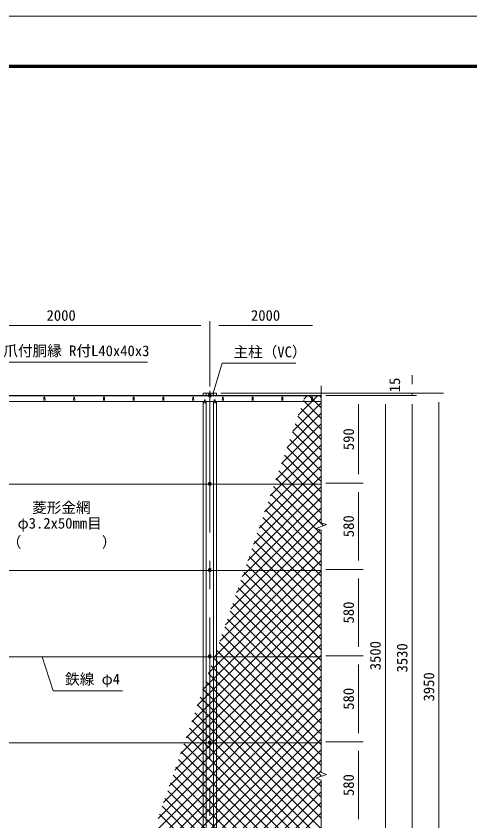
# Model space of a CAD drawing. Units: millimetres, scale not verified. Extents: x -6300 to 6300, y -4455 to 4455.
# Drawn here: x -3880 to -828, y -956 to 4455 of the extents above; entities that cross this region are included whole.
import ezdxf
from ezdxf.enums import TextEntityAlignment as Align

# ---------------------------------------------------------------- set-up
doc = ezdxf.new("R2010")
doc.units = ezdxf.units.MM
doc.header["$LTSCALE"] = 30
doc.linetypes.add('USER1', pattern=[50.8, 31.75, -6.35, 6.35, -6.35])
for name, color, linetype, lineweight in [('0-0_D-STR3', 3, 'Continuous', 13), ('0-1_D-STR1', 1, 'Continuous', 18), ('0-2_D-BMK', 2, 'USER1', 13), ('0-3_D-STR2', 7, 'Continuous', 9), ('0-4_D-STR-DIM', 7, 'Continuous', 9), ('0-7_D-STR-TXT', 7, 'Continuous', 9), ('0-B_D-TTL', 7, 'Continuous', 9)]:
    doc.layers.add(name, color=color, linetype=linetype, lineweight=lineweight)
doc.styles.add('ＭＳ ゴシック', font='')
doc.styles.get('ＭＳ ゴシック').set_extended_font_data('MS Gothic')

msp = doc.modelspace()

# ---------------------------------------------------------------- linework, layer by layer
at = {"layer": '0-0_D-STR3'}
for p, q in [((-2577.46, 1917.01), (-2583.96, 1913.25)), ((-2583.96, 1913.25), (-2583.96, 1905.75)), ((-2583.96, 1905.75), (-2577.46, 1901.99)), ((-2583.71, 1905.6), (-2583.71, 1895.5)), ((-2583.71, 1895.5), (-2581.71, 1895.5)), ((-2581.71, 1904.45), (-2581.71, 1895.5)), ((-2570.96, 1913.25), (-2577.46, 1917.01)), ((-2577.46, 1901.99), (-2570.96, 1905.75)), ((-2573.21, 1904.45), (-2573.21, 1895.5)), ((-2573.21, 1895.5), (-2571.21, 1895.5)), ((-2571.21, 1905.6), (-2571.21, 1895.5)), ((-2570.96, 1905.75), (-2570.96, 1913.25)), ((-1827.46, 1308.25), (-5327.46, 1308.25)), ((-2583.71, 1311.1), (-2583.71, 1301)), ((-2583.71, 1301), (-2581.71, 1301)), ((-2581.71, 1309.95), (-2581.71, 1301)), ((-2573.21, 1309.95), (-2573.21, 1301)), ((-2573.21, 1301), (-2571.21, 1301)), ((-2571.21, 1311.1), (-2571.21, 1301)), ((-1827.46, 728.25), (-5327.46, 728.25)), ((-2577.46, 742.5), (-2583.96, 738.75)), ((-2583.96, 738.75), (-2583.96, 731.25)), ((-2583.96, 731.25), (-2577.46, 727.49)), ((-2583.71, 731.1), (-2583.71, 721)), ((-2583.71, 721), (-2581.71, 721)), ((-2581.71, 729.95), (-2581.71, 721)), ((-2570.96, 738.75), (-2577.46, 742.5)), ((-2577.46, 727.49), (-2570.96, 731.25)), ((-2573.21, 729.95), (-2573.21, 721)), ((-2573.21, 721), (-2571.21, 721)), ((-2571.21, 731.1), (-2571.21, 721)), ((-2570.96, 731.25), (-2570.96, 738.75)), ((-1827.46, 148.25), (-5327.46, 148.25)), ((-2583.71, 151.1), (-2583.71, 141)), ((-2583.71, 141), (-2581.71, 141)), ((-2581.71, 149.95), (-2581.71, 141)), ((-2573.21, 149.95), (-2573.21, 141)), ((-2573.21, 141), (-2571.21, 141)), ((-2571.21, 151.1), (-2571.21, 141)), ((-1827.46, -431.75), (-5327.46, -431.75)), ((-2577.46, -417.5), (-2583.96, -421.25)), ((-2583.96, -421.25), (-2583.96, -428.75)), ((-2583.96, -428.75), (-2577.46, -432.51)), ((-2583.71, -428.9), (-2583.71, -439)), ((-2581.71, -430.05), (-2581.71, -439)), ((-2570.96, -421.25), (-2577.46, -417.5)), ((-2577.46, -432.51), (-2570.96, -428.75)), ((-2573.21, -430.05), (-2573.21, -439)), ((-2571.21, -428.9), (-2571.21, -439)), ((-2570.96, -428.75), (-2570.96, -421.25)), ((-2583.71, -439), (-2581.71, -439)), ((-2573.21, -439), (-2571.21, -439))]:
    msp.add_line(p, q, dxfattribs=at)
for points in [[(-2570.96, 1318.75), (-2577.46, 1322.51), (-2583.96, 1318.75), (-2583.96, 1311.25), (-2577.46, 1307.49), (-2570.96, 1311.25)], [(-2570.96, 158.75), (-2577.46, 162.5), (-2583.96, 158.75), (-2583.96, 151.25), (-2577.46, 147.49), (-2570.96, 151.25)]]:
    msp.add_lwpolyline(points, close=True, dxfattribs=at)
for centre in [(-2577.46, 1909.5), (-2577.46, 1315), (-2577.46, 735), (-2577.46, 155), (-2577.46, -425)]:
    msp.add_circle(centre, 6.25, dxfattribs=at)
at = {"layer": '0-1_D-STR1'}
for p, q in [((-2583.71, 1905), (-4571.21, 1905)), ((-2583.71, 1902), (-4571.21, 1902)), ((-2602.46, 1905), (-2602.46, 1920)), ((-2573.21, 1902), (-2581.71, 1902)), ((-1827.46, 1905), (-2571.21, 1905)), ((-1827.46, 1902), (-2571.21, 1902)), ((-2552.46, 1905), (-2552.46, 1920)), ((-2532.46, 1905), (-2532.46, 1920)), ((-4540.67, 1865), (-2614.25, 1865)), ((-3692.46, 1891.87), (-3693.21, 1870.37)), ((-3686.46, 1891.87), (-3685.71, 1870.37)), ((-3492.46, 1891.87), (-3493.21, 1870.37)), ((-3486.46, 1891.87), (-3485.71, 1870.37)), ((-3292.46, 1891.87), (-3293.21, 1870.37)), ((-3286.46, 1891.87), (-3285.71, 1870.37)), ((-3092.46, 1891.87), (-3093.21, 1870.37)), ((-3086.46, 1891.87), (-3085.71, 1870.37)), ((-2892.46, 1891.87), (-2893.21, 1870.37)), ((-2886.46, 1891.87), (-2885.71, 1870.37)), ((-2692.46, 1891.87), (-2693.21, 1870.37)), ((-2686.46, 1891.87), (-2685.71, 1870.37)), ((-2622.46, -1555), (-2622.46, 1865)), ((-2613.96, 1873.38), (-2614.71, 1851.88)), ((-2607.96, 1873.38), (-2607.21, 1851.88)), ((-2607.67, 1865), (-2547.25, 1865)), ((-2602.46, -1555), (-2602.46, 1865)), ((-2552.46, -1555), (-2552.46, 1865)), ((-2546.96, 1873.38), (-2547.71, 1851.88)), ((-2540.96, 1873.38), (-2540.21, 1851.88)), ((-2540.67, 1865), (-1827.46, 1865)), ((-2532.46, -1555), (-2532.46, 1865)), ((-2492.46, 1891.87), (-2493.21, 1870.37)), ((-2486.46, 1891.87), (-2485.71, 1870.37)), ((-2292.46, 1891.87), (-2293.21, 1870.37)), ((-2286.46, 1891.87), (-2285.71, 1870.37)), ((-2092.46, 1891.87), (-2093.21, 1870.37)), ((-2086.46, 1891.87), (-2085.71, 1870.37)), ((-1892.46, 1891.87), (-1893.21, 1870.37)), ((-1886.46, 1891.87), (-1885.71, 1870.37))]:
    msp.add_line(p, q, dxfattribs=at)
msp.add_lwpolyline([(-2622.46, 1905), (-2622.46, 1920), (-2532.46, 1920)], dxfattribs=at)
for centre in [(-3689.46, 1890.62), (-3489.46, 1890.62), (-3289.46, 1890.62), (-3089.46, 1890.62), (-2889.46, 1890.62), (-2689.46, 1890.62), (-2489.46, 1890.62), (-2289.46, 1890.62), (-2089.46, 1890.62), (-1889.46, 1890.62), (-2610.96, 1872.13), (-2543.96, 1872.13)]:
    msp.add_arc(centre, 3.25, 22.61986, 157.38014, dxfattribs=at)
at = {"layer": '0-2_D-BMK'}
for p, q in [((-2567.46, 1909.5), (-2587.46, 1909.5)), ((-2577.46, 1935), (-2577.46, -2045)), ((-2567.46, 1315), (-2587.46, 1315)), ((-2577.46, 1325), (-2577.46, 1305)), ((-2567.46, 735), (-2587.46, 735)), ((-2567.46, 155), (-2587.46, 155)), ((-2567.46, -425), (-2587.46, -425))]:
    msp.add_line(p, q, dxfattribs=at)
at = {"layer": '0-3_D-STR2'}
for p, q in [((-1982.26, 1771.93), (-1852.19, 1902)), ((-1944.52, 1880.38), (-1922.9, 1902)), ((-1827.46, 1820.48), (-1908.98, 1902)), ((-1827.46, 1891.2), (-1838.27, 1902)), ((-2019.99, 1663.49), (-1827.46, 1856.02)), ((-1827.46, 1749.77), (-1948.02, 1870.33)), ((-1827.46, 1679.06), (-1966.27, 1817.87)), ((-2057.73, 1555.04), (-1827.46, 1785.31)), ((-1827.46, 1608.35), (-1984.52, 1765.41)), ((-2095.46, 1446.59), (-1827.46, 1714.59)), ((-1827.46, 1537.64), (-2002.78, 1712.96)), ((-2133.2, 1338.15), (-1827.46, 1643.88)), ((-1827.46, 1466.93), (-2021.03, 1660.5)), ((-2170.93, 1229.7), (-1827.46, 1573.17)), ((-1827.46, 1396.22), (-2039.28, 1608.04)), ((-1827.46, 1325.51), (-2057.54, 1555.59)), ((-2208.67, 1121.26), (-1827.46, 1502.46)), ((-1827.46, 1254.8), (-2075.79, 1503.13)), ((-2246.4, 1012.81), (-1827.46, 1431.75)), ((-1827.46, 1184.09), (-2094.04, 1450.67)), ((-2284.14, 904.37), (-1827.46, 1361.04)), ((-1827.46, 1113.38), (-2112.3, 1398.21)), ((-1813.46, 1028.67), (-2130.55, 1345.76)), ((-2321.87, 795.92), (-1827.46, 1290.33)), ((-1827.46, 971.96), (-2148.8, 1293.3)), ((-2359.61, 687.47), (-1827.46, 1219.62)), ((-1827.46, 901.25), (-2167.06, 1240.84)), ((-2397.34, 579.03), (-1827.46, 1148.91)), ((-1827.46, 830.54), (-2185.31, 1188.38)), ((-1827.46, 689.11), (-2221.82, 1083.47)), ((-1827.46, 759.82), (-2203.56, 1135.93)), ((-2435.08, 470.58), (-1827.46, 1078.2)), ((-1827.46, 618.4), (-2240.07, 1031.01)), ((-1802.17, 1032.78), (-1796.86, 1038.09)), ((-2472.81, 362.14), (-1834.47, 1000.47)), ((-1827.46, 547.69), (-2258.32, 978.55)), ((-2510.55, 253.69), (-1827.46, 936.78)), ((-1827.46, 476.98), (-2276.58, 926.1)), ((-2548.28, 145.24), (-1827.46, 866.07)), ((-1827.46, 406.27), (-2294.83, 873.64)), ((-1827.46, 335.56), (-2313.08, 821.18)), ((-2586.02, 36.8), (-1827.46, 795.36)), ((-1827.46, 264.85), (-2331.34, 768.72)), ((-2623.75, -71.65), (-1827.46, 724.64)), ((-1827.46, 194.14), (-2349.59, 716.27)), ((-2661.49, -180.09), (-1827.46, 653.93)), ((-1827.46, 123.43), (-2367.84, 663.81)), ((-1827.46, 52.72), (-2386.1, 611.35)), ((-2699.22, -288.54), (-1827.46, 583.22)), ((-1827.46, -17.99), (-2404.35, 558.89)), ((-2736.96, -396.98), (-1827.46, 512.51)), ((-1827.46, -88.7), (-2422.6, 506.44)), ((-2774.69, -505.43), (-1827.46, 441.8)), ((-1827.46, -159.41), (-2440.86, 453.98)), ((-1827.46, -230.12), (-2459.11, 401.52)), ((-2812.43, -613.88), (-1827.46, 371.09)), ((-1827.46, -300.84), (-2477.36, 349.06)), ((-2850.16, -722.32), (-1827.46, 300.38)), ((-1827.46, -371.55), (-2495.61, 296.61)), ((-2887.9, -830.77), (-1827.46, 229.67)), ((-1827.46, -442.26), (-2513.87, 244.15)), ((-1827.46, -512.97), (-2532.12, 191.69)), ((-2925.64, -939.21), (-1827.46, 158.96)), ((-1827.46, -583.68), (-2550.37, 139.23)), ((-2963.37, -1047.66), (-1827.46, 88.25)), ((-1825.97, -655.88), (-2568.63, 86.78)), ((-3001.11, -1156.11), (-1827.46, 17.54)), ((-1827.46, -725.1), (-2586.88, 34.32)), ((-3038.84, -1264.55), (-1827.46, -53.17)), ((-1827.46, -795.81), (-2605.13, -18.14)), ((-1827.46, -866.52), (-2623.39, -70.6)), ((-3076.58, -1373), (-1827.46, -123.88)), ((-1827.46, -937.23), (-2641.64, -123.05)), ((-3114.31, -1481.44), (-1827.46, -194.59)), ((-1827.46, -1007.94), (-2659.89, -175.51)), ((-3122.16, -1560), (-1827.46, -265.3)), ((-1827.46, -1078.65), (-2678.15, -227.97)), ((-1827.46, -1149.36), (-2696.4, -280.42)), ((-3051.45, -1560), (-1827.46, -336.02)), ((-1827.46, -1220.07), (-2714.65, -332.88)), ((-2980.74, -1560), (-1827.46, -406.73)), ((-1827.46, -1290.79), (-2732.91, -385.34)), ((-2910.03, -1560), (-1827.46, -477.44)), ((-1827.46, -1361.5), (-2751.16, -437.8)), ((-1827.46, -1432.21), (-2769.41, -490.25)), ((-2839.31, -1560), (-1827.46, -548.15)), ((-1827.46, -1502.92), (-2787.67, -542.71)), ((-1911.8, -1560), (-2824.17, -647.63)), ((-1841.09, -1560), (-2805.92, -595.17)), ((-2768.6, -1560), (-1827.46, -618.86)), ((-1982.51, -1560), (-2842.43, -700.08)), ((-2697.89, -1560), (-1827.46, -689.57)), ((-2053.22, -1560), (-2860.68, -752.54)), ((-2123.93, -1560), (-2878.93, -805)), ((-2627.18, -1560), (-1827.46, -760.28)), ((-2194.64, -1560), (-2897.19, -857.46)), ((-2556.47, -1560), (-1827.46, -830.99)), ((-2265.35, -1560), (-2915.44, -909.91)), ((-2485.76, -1560), (-1827.46, -901.7))]:
    msp.add_line(p, q, dxfattribs=at)
at = {"layer": '0-4_D-STR-DIM'}
for p, q in [((-2577.46, 1965), (-2577.46, 2405)), ((-2577.46, 1965), (-2577.46, 2405)), ((-4517.46, 2375), (-2637.46, 2375)), ((-2517.46, 2375), (-1887.46, 2375)), ((-1216.41, 1980), (-1216.41, 2040)), ((-1827.46, 1969.45), (-1827.46, 1049.23)), ((-2502.46, 1920), (-1186.41, 1920)), ((-2502.46, 1920), (-1006.41, 1920)), ((-1797.46, 1905), (-1546.41, 1905)), ((-1797.46, 1905), (-1366.41, 1905)), ((-1797.46, 1905), (-1186.41, 1905)), ((-1797.46, 1905), (-1186.41, 1905)), ((-1216.41, 1905), (-1216.41, 1920)), ((-1576.41, 1375), (-1576.41, 1845)), ((-1396.41, 1845), (-1396.41, -1535)), ((-1216.41, 1845), (-1216.41, -1565)), ((-1216.41, 1845), (-1216.41, 1785)), ((-1036.41, -1970), (-1036.41, 1860)), ((-1797.46, 1315), (-1546.41, 1315)), ((-1797.46, 1315), (-1546.41, 1315)), ((-1576.41, 795), (-1576.41, 1255)), ((-1827.46, 997.92), (-1827.46, -630.77)), ((-1797.46, 735), (-1546.41, 735)), ((-1797.46, 735), (-1546.41, 735)), ((-1576.41, 675), (-1576.41, 215)), ((-1797.46, 155), (-1546.41, 155)), ((-1797.46, 155), (-1546.41, 155)), ((-1576.41, 95), (-1576.41, -365)), ((-1797.46, -425), (-1546.41, -425)), ((-1797.46, -425), (-1546.41, -425)), ((-1576.41, -945), (-1576.41, -485)), ((-1862.7, -669.25), (-1792.22, -643.6)), ((-1792.22, -643.6), (-1827.46, -630.77)), ((-1827.46, -682.08), (-1862.7, -669.25)), ((-1827.46, -682.08), (-1827.46, -1732.31))]:
    msp.add_line(p, q, dxfattribs=at)
msp.add_lwpolyline([(-1827.46, 997.92), (-1862.7, 1010.75), (-1792.22, 1036.4), (-1827.46, 1049.23)], dxfattribs=at)
at = {"layer": '0-7_D-STR-TXT'}
for points in [[(-2997.39, 2128.3), (-4044.2, 2128.3), (-4112.54, 1906.91)], [(-1997.78, 2120.82), (-2494.85, 2120.82), (-2557.68, 1913.37)], [(-3164.23, -82.19), (-3631.23, -82.19), (-3703.67, 146.34)]]:
    msp.add_lwpolyline(points, dxfattribs=at)
at = {"layer": '0-B_D-TTL', "color": 2, "lineweight": 18}
msp.add_lwpolyline([(-6300, 4455), (6300, 4455), (6300, -4455), (-6300, -4455)], close=True, dxfattribs=at)
at = {"layer": '0-B_D-TTL'}
for points in [[(-5895, 4125), (5895, 4125), (5895, -4125), (-5895, -4125)], [(-5891.25, 4121.25), (5891.25, 4121.25), (5891.25, -4121.25), (-5891.25, -4121.25)], [(-5887.5, 4117.5), (5887.5, 4117.5), (5887.5, -4117.5), (-5887.5, -4117.5)], [(-5883.75, 4113.75), (5883.75, 4113.75), (5883.75, -4113.75), (-5883.75, -4113.75)], [(-5880, 4110), (5880, 4110), (5880, -4110), (-5880, -4110)]]:
    msp.add_lwpolyline(points, close=True, dxfattribs=at)

# ---------------------------------------------------------------- texts
at = {"layer": '0-4_D-STR-DIM', "style": 'ＭＳ ゴシック'}
for p in [(-3675.34, 2385.12), (-2300.34, 2385.12)]:
    msp.add_text('2000', height=72.14, dxfattribs=at).set_placement(p, align=Align.BOTTOM_LEFT)
for s, p in [('15', (-1276.23, 1925.96)), ('590', (-1586.54, 1536.69)), ('580', (-1586.54, 951.69)), ('580', (-1586.54, 371.69)), ('3500', (-1406.54, 57.31)), ('3530', (-1226.54, 42.31)), ('3950', (-1046.54, -152.69)), ('580', (-1586.54, -208.31)), ('580', (-1586.54, -788.31))]:
    msp.add_text(s, height=72.14, rotation=90, dxfattribs=at).set_placement(p, align=Align.BOTTOM_LEFT)
at = {"layer": '0-7_D-STR-TXT', "style": 'ＭＳ ゴシック'}
for s, p in [('爪付胴縁 R付L40x40x3', (-3966.3, 2147.18)), ('主柱（VC）', (-2418.47, 2139.7)), ('菱形金網', (-3772.39, 1093.48)), ('φ3.2x50mm目', (-3869.85, 987.82)), ('（\u3000\u3000   \u3000\u3000）', (-3942.94, 861.12)), ('鉄線 φ4', (-3550.65, -59.89))]:
    msp.add_text(s, height=72.14, dxfattribs=at).set_placement(p, align=Align.BOTTOM_LEFT)

doc.saveas('drawing.dxf')
